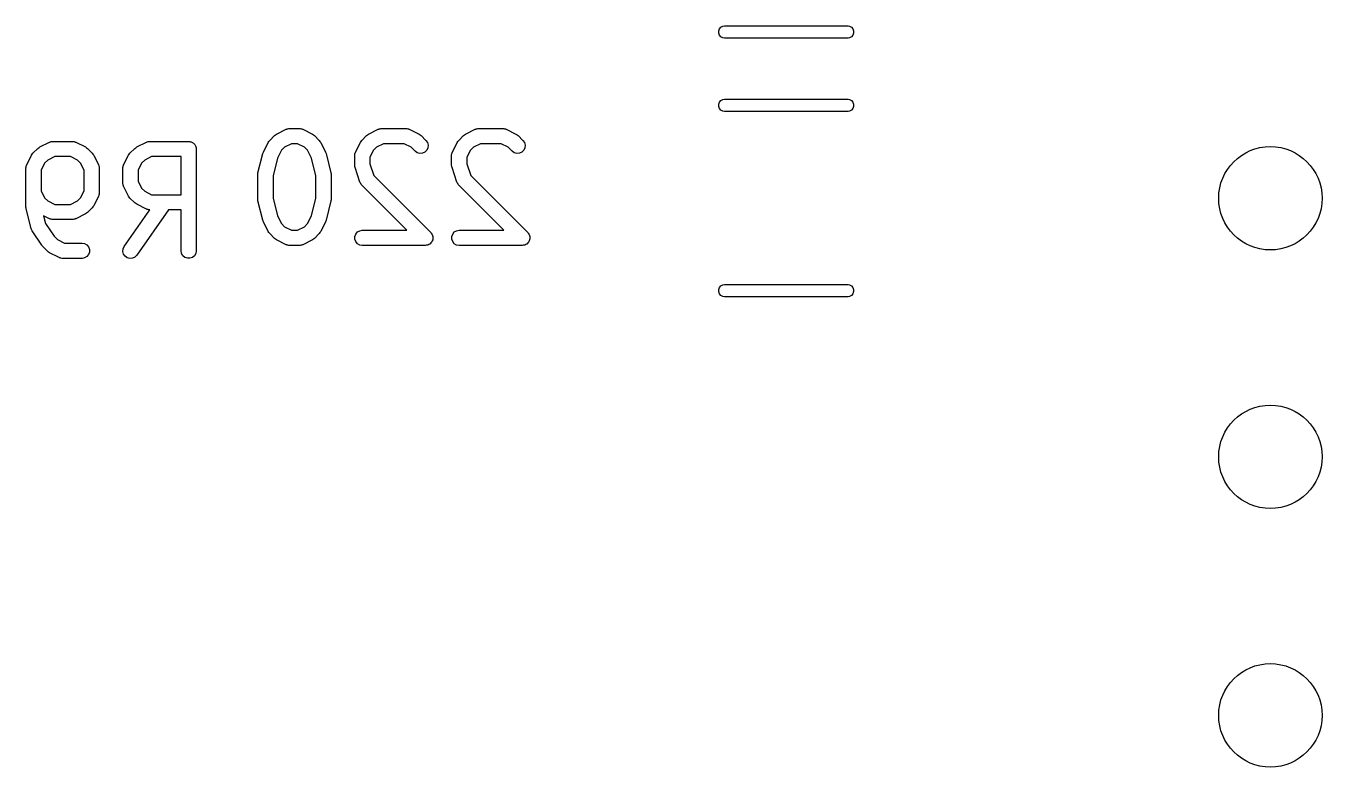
# Model space of a CAD drawing. Extents: x 84 to 155, y -171 to -35.
# Drawn here: x 127.22 to 139.95, y -99.69 to -92.41 of the extents above; entities that cross this region are included whole.
import ezdxf

# ---------------------------------------------------------------- set-up
doc = ezdxf.new("R2010")
doc.units = 0
doc.header["$MEASUREMENT"] = 0
doc.layers.add('BLACK', color=7, linetype='CONTINUOUS')

msp = doc.modelspace()

# ---------------------------------------------------------------- linework, layer by layer
at = {"layer": 'BLACK', "linetype": 'CONTINUOUS'}
for p, q in [((134.027, -92.4634), (134.035, -92.4435)), ((134.035, -92.4435), (134.048, -92.4273)), ((134.048, -92.4273), (134.066, -92.4168)), ((134.066, -92.4168), (134.082, -92.414)), ((134.082, -92.414), (135.297, -92.414)), ((135.297, -92.414), (135.312, -92.4168)), ((135.312, -92.4168), (135.331, -92.4273)), ((135.331, -92.4273), (135.344, -92.4435)), ((135.344, -92.4435), (135.351, -92.4634)), ((134.027, -92.4846), (134.027, -92.4634)), ((134.035, -92.5045), (134.027, -92.4846)), ((134.048, -92.5207), (134.035, -92.5045)), ((134.066, -92.5313), (134.048, -92.5207)), ((134.082, -92.534), (134.066, -92.5313)), ((135.297, -92.534), (134.082, -92.534)), ((135.312, -92.5313), (135.297, -92.534)), ((135.331, -92.5207), (135.312, -92.5313)), ((135.344, -92.5045), (135.331, -92.5207)), ((135.351, -92.4846), (135.344, -92.5045)), ((135.351, -92.4634), (135.351, -92.4846)), ((134.027, -93.1834), (134.035, -93.1635)), ((134.027, -93.2046), (134.027, -93.1834)), ((134.035, -93.2245), (134.027, -93.2046)), ((134.035, -93.1635), (134.048, -93.1473)), ((134.048, -93.1473), (134.066, -93.1368)), ((134.066, -93.1368), (134.082, -93.134)), ((134.082, -93.134), (135.297, -93.134)), ((135.297, -93.134), (135.312, -93.1368)), ((135.312, -93.1368), (135.331, -93.1473)), ((135.331, -93.1473), (135.344, -93.1635)), ((135.344, -93.1635), (135.351, -93.1834)), ((135.351, -93.2046), (135.344, -93.2245)), ((135.351, -93.1834), (135.351, -93.2046)), ((134.048, -93.2407), (134.035, -93.2245)), ((134.066, -93.2513), (134.048, -93.2407)), ((134.082, -93.254), (134.066, -93.2513)), ((135.297, -93.254), (134.082, -93.254)), ((135.312, -93.2513), (135.297, -93.254)), ((135.331, -93.2407), (135.312, -93.2513)), ((135.344, -93.2245), (135.331, -93.2407)), ((129.681, -93.4764), (129.776, -93.4288)), ((129.776, -93.4288), (129.781, -93.4276)), ((129.781, -93.4276), (129.784, -93.4254)), ((129.784, -93.4254), (129.793, -93.4239)), ((129.793, -93.4239), (129.801, -93.4214)), ((129.801, -93.4214), (129.806, -93.4216)), ((129.806, -93.4216), (129.81, -93.4209)), ((129.81, -93.4209), (129.905, -93.4209)), ((129.905, -93.4209), (129.909, -93.4216)), ((129.909, -93.4216), (129.914, -93.4214)), ((129.914, -93.4214), (129.922, -93.4239)), ((129.922, -93.4239), (129.931, -93.4254)), ((129.931, -93.4254), (129.935, -93.4276)), ((129.935, -93.4276), (129.939, -93.4288)), ((129.939, -93.4288), (130.034, -93.4764)), ((130.586, -93.4764), (130.681, -93.4288)), ((130.681, -93.4288), (130.685, -93.4276)), ((130.685, -93.4276), (130.689, -93.4254)), ((130.689, -93.4254), (130.698, -93.4239)), ((130.698, -93.4239), (130.706, -93.4214)), ((130.706, -93.4214), (130.711, -93.4216)), ((130.711, -93.4216), (130.715, -93.4209)), ((130.715, -93.4209), (130.953, -93.4209)), ((130.953, -93.4209), (130.957, -93.4216)), ((130.957, -93.4216), (130.961, -93.4214)), ((130.961, -93.4214), (130.97, -93.4239)), ((130.97, -93.4239), (130.979, -93.4254)), ((130.979, -93.4254), (130.982, -93.4276)), ((130.982, -93.4276), (130.986, -93.4288)), ((130.986, -93.4288), (131.082, -93.4764)), ((131.538, -93.4764), (131.634, -93.4288)), ((131.634, -93.4288), (131.638, -93.4276)), ((131.638, -93.4276), (131.641, -93.4254)), ((131.641, -93.4254), (131.65, -93.4239)), ((131.65, -93.4239), (131.659, -93.4214)), ((131.659, -93.4214), (131.663, -93.4216)), ((131.663, -93.4216), (131.667, -93.4209)), ((131.667, -93.4209), (131.905, -93.4209)), ((131.905, -93.4209), (131.909, -93.4216)), ((131.909, -93.4216), (131.914, -93.4214)), ((131.914, -93.4214), (131.922, -93.4239)), ((131.922, -93.4239), (131.931, -93.4254)), ((131.931, -93.4254), (131.935, -93.4276)), ((131.935, -93.4276), (131.939, -93.4288)), ((131.939, -93.4288), (132.034, -93.4764)), ((127.355, -93.6034), (127.451, -93.5558)), ((127.451, -93.5558), (127.455, -93.5546)), ((127.455, -93.5546), (127.459, -93.5524)), ((127.459, -93.5524), (127.467, -93.5509)), ((127.467, -93.5509), (127.476, -93.5484)), ((127.476, -93.5484), (127.48, -93.5486)), ((127.48, -93.5486), (127.484, -93.5479)), ((127.484, -93.5479), (127.675, -93.5479)), ((127.675, -93.5479), (127.679, -93.5486)), ((127.679, -93.5486), (127.683, -93.5484)), ((127.683, -93.5484), (127.692, -93.5509)), ((127.692, -93.5509), (127.7, -93.5524)), ((127.7, -93.5524), (127.704, -93.5546)), ((127.704, -93.5546), (127.708, -93.5558)), ((127.708, -93.5558), (127.804, -93.6034)), ((128.308, -93.6034), (128.403, -93.5558)), ((128.403, -93.5558), (128.407, -93.5546)), ((128.407, -93.5546), (128.411, -93.5524)), ((128.411, -93.5524), (128.42, -93.5509)), ((128.42, -93.5509), (128.428, -93.5484)), ((128.428, -93.5484), (128.432, -93.5486)), ((128.432, -93.5486), (128.437, -93.5479)), ((128.437, -93.5479), (128.818, -93.5479)), ((128.818, -93.5479), (128.824, -93.549)), ((128.824, -93.549), (128.831, -93.549)), ((128.831, -93.549), (128.837, -93.5513)), ((128.837, -93.5513), (128.843, -93.5524)), ((128.843, -93.5524), (128.849, -93.5557)), ((128.849, -93.5557), (128.855, -93.5579)), ((128.855, -93.5579), (128.86, -93.5621)), ((128.86, -93.5621), (128.866, -93.5654)), ((128.866, -93.5654), (128.87, -93.5705)), ((128.87, -93.5705), (128.875, -93.5747)), ((128.875, -93.5747), (128.878, -93.5804)), ((128.878, -93.5804), (128.883, -93.5854)), ((128.883, -93.5854), (128.885, -93.5915)), ((128.885, -93.5915), (128.888, -93.5972)), ((128.888, -93.5972), (128.889, -93.6037)), ((129.552, -93.6528), (129.6, -93.5576)), ((129.6, -93.5576), (129.607, -93.5479)), ((129.607, -93.5479), (129.614, -93.5381)), ((129.614, -93.5381), (129.662, -93.4905)), ((129.662, -93.4905), (129.672, -93.4836)), ((129.672, -93.4836), (129.681, -93.4764)), ((129.828, -93.5709), (129.759, -93.6051)), ((129.888, -93.5709), (129.828, -93.5709)), ((129.956, -93.6051), (129.888, -93.5709)), ((130.034, -93.4764), (130.044, -93.4836)), ((130.044, -93.4836), (130.054, -93.4905)), ((130.054, -93.4905), (130.101, -93.5381)), ((130.101, -93.5381), (130.108, -93.5479)), ((130.108, -93.5479), (130.115, -93.5576)), ((130.115, -93.5576), (130.163, -93.6528)), ((130.457, -93.6528), (130.505, -93.5576)), ((130.505, -93.5576), (130.512, -93.5479)), ((130.512, -93.5479), (130.519, -93.5381)), ((130.519, -93.5381), (130.566, -93.4905)), ((130.566, -93.4905), (130.576, -93.4836)), ((130.576, -93.4836), (130.586, -93.4764)), ((130.732, -93.5709), (130.664, -93.6051)), ((130.935, -93.5709), (130.732, -93.5709)), ((131.004, -93.6051), (130.935, -93.5709)), ((131.082, -93.4764), (131.091, -93.4836)), ((131.091, -93.4836), (131.101, -93.4905)), ((131.101, -93.4905), (131.149, -93.5381)), ((131.149, -93.5381), (131.164, -93.5594)), ((131.164, -93.5594), (131.17, -93.5846)), ((131.17, -93.5846), (131.168, -93.6105)), ((131.41, -93.6528), (131.457, -93.5576)), ((131.457, -93.5576), (131.464, -93.5479)), ((131.464, -93.5479), (131.471, -93.5381)), ((131.471, -93.5381), (131.519, -93.4905)), ((131.519, -93.4905), (131.529, -93.4836)), ((131.529, -93.4836), (131.538, -93.4764)), ((131.685, -93.5709), (131.616, -93.6051)), ((131.888, -93.5709), (131.685, -93.5709)), ((131.956, -93.6051), (131.888, -93.5709)), ((132.034, -93.4764), (132.044, -93.4836)), ((132.044, -93.4836), (132.054, -93.4905)), ((132.054, -93.4905), (132.101, -93.5381)), ((132.101, -93.5381), (132.116, -93.5594)), ((132.116, -93.5594), (132.123, -93.5846)), ((132.123, -93.5846), (132.121, -93.6105)), ((127.227, -93.7798), (127.274, -93.6846)), ((127.274, -93.6846), (127.281, -93.6749)), ((127.281, -93.6749), (127.288, -93.6651)), ((127.288, -93.6651), (127.336, -93.6175)), ((127.336, -93.6175), (127.346, -93.6106)), ((127.346, -93.6106), (127.355, -93.6034)), ((127.502, -93.6979), (127.433, -93.7321)), ((127.657, -93.6979), (127.502, -93.6979)), ((127.726, -93.7321), (127.657, -93.6979)), ((127.804, -93.6034), (127.813, -93.6106)), ((127.813, -93.6106), (127.823, -93.6175)), ((127.823, -93.6175), (127.871, -93.6651)), ((127.871, -93.6651), (127.878, -93.6749)), ((127.878, -93.6749), (127.885, -93.6846)), ((127.885, -93.6846), (127.932, -93.7798)), ((128.179, -93.7798), (128.227, -93.6846)), ((128.227, -93.6846), (128.234, -93.6749)), ((128.234, -93.6749), (128.241, -93.6651)), ((128.241, -93.6651), (128.288, -93.6175)), ((128.288, -93.6175), (128.298, -93.6106)), ((128.298, -93.6106), (128.308, -93.6034)), ((128.454, -93.6979), (128.386, -93.7321)), ((128.743, -93.6979), (128.454, -93.6979)), ((128.743, -94.0717), (128.743, -93.6979)), ((128.889, -93.6037), (128.891, -93.6099)), ((128.891, -93.6099), (128.891, -93.6164)), ((128.891, -93.6164), (128.893, -93.6229)), ((128.893, -93.6229), (128.893, -94.6229)), ((129.499, -93.8586), (129.547, -93.6682)), ((129.547, -93.6682), (129.55, -93.6607)), ((129.55, -93.6607), (129.552, -93.6528)), ((129.69, -93.7125), (129.647, -93.8861)), ((129.729, -93.6355), (129.69, -93.7125)), ((129.759, -93.6051), (129.729, -93.6355)), ((129.986, -93.6355), (129.956, -93.6051)), ((130.025, -93.7125), (129.986, -93.6355)), ((130.068, -93.8861), (130.025, -93.7125)), ((130.163, -93.6528), (130.165, -93.6607)), ((130.165, -93.6607), (130.168, -93.6682)), ((130.168, -93.6682), (130.216, -93.8586)), ((130.449, -93.6864), (130.45, -93.6821)), ((130.449, -93.7816), (130.449, -93.6864)), ((130.45, -93.6778), (130.452, -93.6694)), ((130.45, -93.6821), (130.45, -93.6778)), ((130.452, -93.6694), (130.454, -93.6607)), ((130.454, -93.6607), (130.456, -93.657)), ((130.456, -93.657), (130.457, -93.6528)), ((130.634, -93.6355), (130.599, -93.7041)), ((130.599, -93.7041), (130.599, -93.7694)), ((130.664, -93.6051), (130.634, -93.6355)), ((131.043, -93.6442), (131.004, -93.6051)), ((131.064, -93.6591), (131.043, -93.6442)), ((131.089, -93.6658), (131.064, -93.6591)), ((131.115, -93.6636), (131.089, -93.6658)), ((131.139, -93.6526), (131.115, -93.6636)), ((131.157, -93.6341), (131.139, -93.6526)), ((131.168, -93.6105), (131.157, -93.6341)), ((131.402, -93.6778), (131.405, -93.6694)), ((131.402, -93.6821), (131.402, -93.6778)), ((131.402, -93.6864), (131.402, -93.6821)), ((131.402, -93.7816), (131.402, -93.6864)), ((131.405, -93.6694), (131.406, -93.6607)), ((131.406, -93.6607), (131.408, -93.657)), ((131.408, -93.657), (131.41, -93.6528)), ((131.586, -93.6355), (131.552, -93.7041)), ((131.552, -93.7041), (131.552, -93.7694)), ((131.616, -93.6051), (131.586, -93.6355)), ((131.995, -93.6442), (131.956, -93.6051)), ((132.016, -93.6591), (131.995, -93.6442)), ((132.042, -93.6658), (132.016, -93.6591)), ((132.068, -93.6636), (132.042, -93.6658)), ((132.091, -93.6526), (132.068, -93.6636)), ((132.11, -93.6341), (132.091, -93.6526)), ((132.121, -93.6105), (132.11, -93.6341)), ((127.219, -93.8048), (127.222, -93.7964)), ((127.22, -93.8091), (127.219, -93.8048)), ((127.219, -93.8134), (127.22, -93.8091)), ((127.219, -94.1943), (127.219, -93.8134)), ((127.222, -93.7964), (127.223, -93.7877)), ((127.223, -93.7877), (127.225, -93.784)), ((127.225, -93.784), (127.227, -93.7798)), ((127.403, -93.7625), (127.369, -93.8311)), ((127.369, -93.8311), (127.369, -94.0337)), ((127.433, -93.7321), (127.403, -93.7625)), ((127.756, -93.7625), (127.726, -93.7321)), ((127.79, -93.8311), (127.756, -93.7625)), ((127.79, -94.0337), (127.79, -93.8311)), ((127.932, -93.7798), (127.934, -93.784)), ((127.934, -93.784), (127.936, -93.7877)), ((127.936, -93.7877), (127.937, -93.7964)), ((127.937, -93.7964), (127.94, -93.8048)), ((127.94, -93.8048), (127.939, -93.8091)), ((127.939, -93.8091), (127.94, -93.8134)), ((127.94, -93.8134), (127.94, -94.0515)), ((128.171, -93.8134), (128.172, -93.8091)), ((128.171, -93.9562), (128.171, -93.8134)), ((128.172, -93.8048), (128.174, -93.7964)), ((128.172, -93.8091), (128.172, -93.8048)), ((128.174, -93.7964), (128.176, -93.7877)), ((128.176, -93.7877), (128.178, -93.784)), ((128.178, -93.784), (128.179, -93.7798)), ((128.355, -93.7625), (128.321, -93.8311)), ((128.321, -93.8311), (128.321, -93.9385)), ((128.386, -93.7321), (128.355, -93.7625)), ((130.451, -93.7934), (130.449, -93.7816)), ((130.453, -93.8053), (130.451, -93.7934)), ((130.501, -93.9482), (130.453, -93.8053)), ((130.599, -93.7694), (130.637, -93.8839)), ((131.404, -93.7934), (131.402, -93.7816)), ((131.406, -93.8053), (131.404, -93.7934)), ((131.453, -93.9482), (131.406, -93.8053)), ((131.552, -93.7694), (131.59, -93.8839)), ((128.172, -93.9605), (128.171, -93.9562)), ((128.172, -93.9648), (128.172, -93.9605)), ((128.174, -93.9732), (128.172, -93.9648)), ((128.176, -93.9819), (128.174, -93.9732)), ((128.178, -93.9856), (128.176, -93.9819)), ((128.321, -93.9385), (128.355, -94.007)), ((129.497, -93.8768), (129.498, -93.8678)), ((129.497, -94.1149), (129.497, -93.8768)), ((129.498, -93.8678), (129.499, -93.8586)), ((129.647, -93.8861), (129.647, -94.1057)), ((130.068, -94.1057), (130.068, -93.8861)), ((130.216, -93.8586), (130.217, -93.8678)), ((130.217, -93.8678), (130.218, -93.8768)), ((130.218, -93.8768), (130.218, -94.1149)), ((130.503, -93.952), (130.501, -93.9482)), ((130.504, -93.9561), (130.503, -93.952)), ((130.509, -93.9633), (130.504, -93.9561)), ((130.513, -93.9711), (130.509, -93.9633)), ((130.516, -93.9739), (130.513, -93.9711)), ((130.519, -93.9775), (130.516, -93.9739)), ((130.962, -94.4209), (130.519, -93.9775)), ((130.637, -93.8839), (131.196, -94.4428)), ((131.455, -93.952), (131.453, -93.9482)), ((131.456, -93.9561), (131.455, -93.952)), ((131.461, -93.9633), (131.456, -93.9561)), ((131.466, -93.9711), (131.461, -93.9633)), ((131.469, -93.9739), (131.466, -93.9711)), ((131.471, -93.9775), (131.469, -93.9739)), ((131.915, -94.4209), (131.471, -93.9775)), ((131.59, -93.8839), (132.149, -94.4428)), ((127.369, -94.0337), (127.403, -94.1023)), ((127.403, -94.1023), (127.433, -94.1327)), ((127.726, -94.1327), (127.756, -94.1023)), ((127.756, -94.1023), (127.79, -94.0337)), ((127.932, -94.085), (127.885, -94.1802)), ((127.934, -94.0808), (127.932, -94.085)), ((127.936, -94.0771), (127.934, -94.0808)), ((127.937, -94.0684), (127.936, -94.0771)), ((127.94, -94.06), (127.937, -94.0684)), ((127.94, -94.0515), (127.939, -94.0557)), ((127.939, -94.0557), (127.94, -94.06)), ((128.179, -93.9898), (128.178, -93.9856)), ((128.227, -94.085), (128.179, -93.9898)), ((128.234, -94.0947), (128.227, -94.085)), ((128.241, -94.1045), (128.234, -94.0947)), ((128.288, -94.1521), (128.241, -94.1045)), ((128.355, -94.007), (128.386, -94.0374)), ((128.386, -94.0374), (128.454, -94.0717)), ((128.454, -94.0717), (128.743, -94.0717)), ((129.647, -94.1057), (129.69, -94.2792)), ((130.025, -94.2792), (130.068, -94.1057)), ((127.22, -94.2033), (127.219, -94.1943)), ((127.221, -94.2125), (127.22, -94.2033)), ((127.269, -94.403), (127.221, -94.2125)), ((127.433, -94.1327), (127.502, -94.1669)), ((127.502, -94.1669), (127.657, -94.1669)), ((127.657, -94.1669), (127.726, -94.1327)), ((127.871, -94.1997), (127.823, -94.2473)), ((127.878, -94.1899), (127.871, -94.1997)), ((127.885, -94.1802), (127.878, -94.1899)), ((128.185, -94.5799), (128.436, -94.2215)), ((128.298, -94.159), (128.288, -94.1521)), ((128.308, -94.1662), (128.298, -94.159)), ((128.403, -94.2138), (128.308, -94.1662)), ((128.619, -94.2217), (128.308, -94.6659)), ((128.407, -94.215), (128.403, -94.2138)), ((128.411, -94.2172), (128.407, -94.215)), ((128.42, -94.2187), (128.411, -94.2172)), ((128.428, -94.2212), (128.42, -94.2187)), ((128.432, -94.2209), (128.428, -94.2212)), ((128.436, -94.2215), (128.432, -94.2209)), ((128.743, -94.2217), (128.619, -94.2217)), ((128.743, -94.6229), (128.743, -94.2217)), ((129.498, -94.124), (129.497, -94.1149)), ((129.499, -94.1331), (129.498, -94.124)), ((129.547, -94.3236), (129.499, -94.1331)), ((130.216, -94.1331), (130.168, -94.3236)), ((130.217, -94.124), (130.216, -94.1331)), ((130.218, -94.1149), (130.217, -94.124)), ((127.451, -94.309), (127.392, -94.2799)), ((127.392, -94.2799), (127.411, -94.354)), ((127.411, -94.354), (127.495, -94.4799)), ((127.455, -94.3102), (127.451, -94.309)), ((127.459, -94.3124), (127.455, -94.3102)), ((127.467, -94.3139), (127.459, -94.3124)), ((127.476, -94.3164), (127.467, -94.3139)), ((127.48, -94.3162), (127.476, -94.3164)), ((127.484, -94.3169), (127.48, -94.3162)), ((127.675, -94.3169), (127.484, -94.3169)), ((127.679, -94.3162), (127.675, -94.3169)), ((127.683, -94.3164), (127.679, -94.3162)), ((127.692, -94.3139), (127.683, -94.3164)), ((127.7, -94.3124), (127.692, -94.3139)), ((127.704, -94.3102), (127.7, -94.3124)), ((127.708, -94.309), (127.704, -94.3102)), ((127.804, -94.2614), (127.708, -94.309)), ((127.813, -94.2542), (127.804, -94.2614)), ((127.823, -94.2473), (127.813, -94.2542)), ((129.55, -94.3311), (129.547, -94.3236)), ((129.552, -94.3389), (129.55, -94.3311)), ((129.6, -94.4342), (129.552, -94.3389)), ((129.69, -94.2792), (129.729, -94.3562)), ((129.729, -94.3562), (129.759, -94.3866)), ((129.956, -94.3866), (129.986, -94.3562)), ((129.986, -94.3562), (130.025, -94.2792)), ((130.163, -94.3389), (130.115, -94.4342)), ((130.165, -94.3311), (130.163, -94.3389)), ((130.168, -94.3236), (130.165, -94.3311)), ((127.274, -94.4146), (127.269, -94.403)), ((127.279, -94.4264), (127.274, -94.4146)), ((127.374, -94.5692), (127.279, -94.4264)), ((127.495, -94.4799), (127.529, -94.5136)), ((129.607, -94.4438), (129.6, -94.4342)), ((129.614, -94.4537), (129.607, -94.4438)), ((129.662, -94.5013), (129.614, -94.4537)), ((129.759, -94.3866), (129.828, -94.4209)), ((129.828, -94.4209), (129.888, -94.4209)), ((129.888, -94.4209), (129.956, -94.3866)), ((130.101, -94.4537), (130.054, -94.5013)), ((130.108, -94.4438), (130.101, -94.4537)), ((130.115, -94.4342), (130.108, -94.4438)), ((130.45, -94.4829), (130.459, -94.4584)), ((130.45, -94.5089), (130.45, -94.4829)), ((130.459, -94.4584), (130.476, -94.4384)), ((130.476, -94.4384), (130.499, -94.4254)), ((130.499, -94.4254), (130.524, -94.4209)), ((130.524, -94.4209), (130.962, -94.4209)), ((131.196, -94.4428), (131.202, -94.4509)), ((131.202, -94.4509), (131.208, -94.4584)), ((131.208, -94.4584), (131.209, -94.4615)), ((131.209, -94.4615), (131.211, -94.4642)), ((131.211, -94.4642), (131.214, -94.4736)), ((131.214, -94.4736), (131.217, -94.4829)), ((131.217, -94.4829), (131.217, -94.4862)), ((131.217, -94.4862), (131.218, -94.4893)), ((131.218, -94.4893), (131.217, -94.4991)), ((131.403, -94.4829), (131.412, -94.4584)), ((131.403, -94.5089), (131.403, -94.4829)), ((131.412, -94.4584), (131.428, -94.4384)), ((131.428, -94.4384), (131.451, -94.4254)), ((131.451, -94.4254), (131.477, -94.4209)), ((131.477, -94.4209), (131.915, -94.4209)), ((132.149, -94.4428), (132.154, -94.4509)), ((132.154, -94.4509), (132.161, -94.4584)), ((132.161, -94.4584), (132.162, -94.4615)), ((132.162, -94.4615), (132.164, -94.4642)), ((132.164, -94.4642), (132.166, -94.4736)), ((132.166, -94.4736), (132.17, -94.4829)), ((132.17, -94.4829), (132.17, -94.4862)), ((132.17, -94.4862), (132.17, -94.4893)), ((132.17, -94.4893), (132.17, -94.4991)), ((127.379, -94.5746), (127.374, -94.5692)), ((127.384, -94.5807), (127.379, -94.5746)), ((127.431, -94.6283), (127.384, -94.5807)), ((127.529, -94.5136), (127.597, -94.5479)), ((127.597, -94.5479), (127.77, -94.5479)), ((127.77, -94.5479), (127.796, -94.5524)), ((127.796, -94.5524), (127.818, -94.5654)), ((127.818, -94.5654), (127.835, -94.5854)), ((127.835, -94.5854), (127.844, -94.6099)), ((127.844, -94.6099), (127.844, -94.6359)), ((128.171, -94.6294), (128.174, -94.6035)), ((128.174, -94.6035), (128.185, -94.5799)), ((129.672, -94.5082), (129.662, -94.5013)), ((129.681, -94.5153), (129.672, -94.5082)), ((129.776, -94.563), (129.681, -94.5153)), ((129.781, -94.5642), (129.776, -94.563)), ((129.784, -94.5664), (129.781, -94.5642)), ((129.793, -94.5679), (129.784, -94.5664)), ((129.801, -94.5704), (129.793, -94.5679)), ((129.806, -94.5701), (129.801, -94.5704)), ((129.81, -94.5709), (129.806, -94.5701)), ((129.905, -94.5709), (129.81, -94.5709)), ((129.909, -94.5701), (129.905, -94.5709)), ((129.914, -94.5704), (129.909, -94.5701)), ((129.922, -94.5679), (129.914, -94.5704)), ((129.931, -94.5664), (129.922, -94.5679)), ((129.935, -94.5642), (129.931, -94.5664)), ((129.939, -94.563), (129.935, -94.5642)), ((130.034, -94.5153), (129.939, -94.563)), ((130.044, -94.5082), (130.034, -94.5153)), ((130.054, -94.5013), (130.044, -94.5082)), ((130.459, -94.5334), (130.45, -94.5089)), ((130.476, -94.5533), (130.459, -94.5334)), ((130.499, -94.5664), (130.476, -94.5533)), ((130.524, -94.5709), (130.499, -94.5664)), ((131.143, -94.5709), (130.524, -94.5709)), ((131.153, -94.5692), (131.143, -94.5709)), ((131.163, -94.5683), (131.153, -94.5692)), ((131.166, -94.5669), (131.163, -94.5683)), ((131.169, -94.5664), (131.166, -94.5669)), ((131.177, -94.5615), (131.169, -94.5664)), ((131.186, -94.5573), (131.177, -94.5615)), ((131.189, -94.555), (131.186, -94.5573)), ((131.192, -94.5533), (131.189, -94.555)), ((131.198, -94.5458), (131.192, -94.5533)), ((131.205, -94.5389), (131.198, -94.5458)), ((131.206, -94.5359), (131.205, -94.5389)), ((131.208, -94.5334), (131.206, -94.5359)), ((131.212, -94.5242), (131.208, -94.5334)), ((131.216, -94.5153), (131.212, -94.5242)), ((131.217, -94.5089), (131.216, -94.512)), ((131.216, -94.512), (131.216, -94.5153)), ((131.217, -94.4991), (131.217, -94.5089)), ((131.412, -94.5334), (131.403, -94.5089)), ((131.428, -94.5533), (131.412, -94.5334)), ((131.451, -94.5664), (131.428, -94.5533)), ((131.477, -94.5709), (131.451, -94.5664)), ((132.096, -94.5709), (131.477, -94.5709)), ((132.105, -94.5692), (132.096, -94.5709)), ((132.115, -94.5683), (132.105, -94.5692)), ((132.118, -94.5669), (132.115, -94.5683)), ((132.121, -94.5664), (132.118, -94.5669)), ((132.13, -94.5615), (132.121, -94.5664)), ((132.139, -94.5573), (132.13, -94.5615)), ((132.141, -94.555), (132.139, -94.5573)), ((132.144, -94.5533), (132.141, -94.555)), ((132.15, -94.5458), (132.144, -94.5533)), ((132.157, -94.5389), (132.15, -94.5458)), ((132.159, -94.5359), (132.157, -94.5389)), ((132.161, -94.5334), (132.159, -94.5359)), ((132.164, -94.5242), (132.161, -94.5334)), ((132.168, -94.5153), (132.164, -94.5242)), ((132.17, -94.5089), (132.168, -94.512)), ((132.168, -94.512), (132.168, -94.5153)), ((132.17, -94.4991), (132.17, -94.5089)), ((127.441, -94.6352), (127.431, -94.6283)), ((127.451, -94.6423), (127.441, -94.6352)), ((127.546, -94.69), (127.451, -94.6423)), ((127.55, -94.6912), (127.546, -94.69)), ((127.554, -94.6934), (127.55, -94.6912)), ((127.563, -94.6949), (127.554, -94.6934)), ((127.571, -94.6974), (127.563, -94.6949)), ((127.575, -94.6971), (127.571, -94.6974)), ((127.579, -94.6979), (127.575, -94.6971)), ((127.77, -94.6979), (127.579, -94.6979)), ((127.796, -94.6934), (127.77, -94.6979)), ((127.818, -94.6803), (127.796, -94.6934)), ((127.835, -94.6604), (127.818, -94.6803)), ((127.844, -94.6359), (127.835, -94.6604)), ((128.178, -94.6546), (128.171, -94.6294)), ((128.193, -94.6759), (128.178, -94.6546)), ((128.214, -94.6909), (128.193, -94.6759)), ((128.24, -94.6976), (128.214, -94.6909)), ((128.266, -94.6953), (128.24, -94.6976)), ((128.289, -94.6843), (128.266, -94.6953)), ((128.308, -94.6659), (128.289, -94.6843)), ((128.747, -94.6485), (128.743, -94.6229)), ((128.76, -94.6711), (128.747, -94.6485)), ((128.78, -94.6878), (128.76, -94.6711)), ((128.805, -94.6967), (128.78, -94.6878)), ((128.831, -94.6967), (128.805, -94.6967)), ((128.855, -94.6878), (128.831, -94.6967)), ((128.875, -94.6711), (128.855, -94.6878)), ((128.888, -94.6485), (128.875, -94.6711)), ((128.893, -94.6229), (128.888, -94.6485)), ((134.027, -95.0034), (134.035, -94.9835)), ((134.035, -94.9835), (134.048, -94.9673)), ((134.048, -94.9673), (134.066, -94.9568)), ((134.066, -94.9568), (134.082, -94.954)), ((134.082, -94.954), (135.297, -94.954)), ((135.297, -94.954), (135.312, -94.9568)), ((135.312, -94.9568), (135.331, -94.9673)), ((135.331, -94.9673), (135.344, -94.9835)), ((135.344, -94.9835), (135.351, -95.0034)), ((134.027, -95.0246), (134.027, -95.0034)), ((134.035, -95.0445), (134.027, -95.0246)), ((134.048, -95.0607), (134.035, -95.0445)), ((134.066, -95.0713), (134.048, -95.0607)), ((134.082, -95.074), (134.066, -95.0713)), ((135.297, -95.074), (134.082, -95.074)), ((135.312, -95.0713), (135.297, -95.074)), ((135.331, -95.0607), (135.312, -95.0713)), ((135.344, -95.0445), (135.331, -95.0607)), ((135.351, -95.0246), (135.344, -95.0445)), ((135.351, -95.0034), (135.351, -95.0246))]:
    msp.add_line(p, q, dxfattribs=at)
at = {"layer": 'BLACK'}
for centre in [(139.446, -94.107), (139.446, -96.647), (139.446, -99.187)]:
    msp.add_circle(centre, 0.508, dxfattribs=at)

doc.saveas('drawing.dxf')
